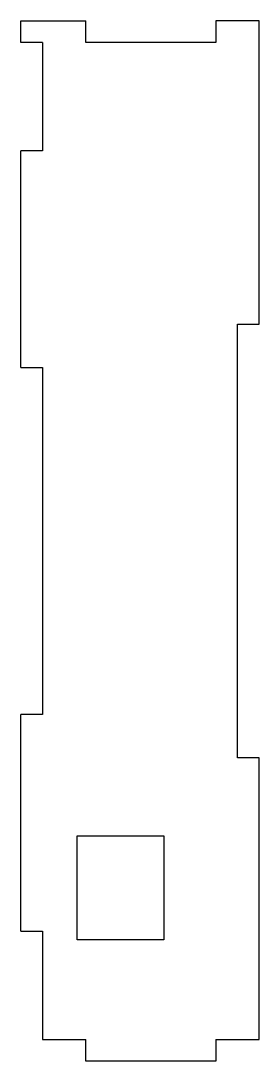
# Model space of a CAD drawing. Extents: x 0 to 55, y -120 to 120.
import ezdxf

# ---------------------------------------------------------------- set-up
doc = ezdxf.new("R2010")
doc.units = 0
doc.layers.get('0').update_dxf_attribs({"linetype": 'continuous'})

# ---------------------------------------------------------------- blocks, each defined once
blk = doc.blocks.new('FACEFEAT')
at = {"color": 0}
for p, q in [((55, 120), (45, 120)), ((45, 120), (45, 115)), ((0, 120), (15, 120)), ((0, 115), (0, 120)), ((15, 115), (15, 120)), ((55, 50), (55, 120)), ((5, 115), (0, 115)), ((5, 115), (5, 90)), ((45, 115), (15, 115)), ((5, 90), (0, 90)), ((0, 40), (0, 90)), ((50, 50), (55, 50)), ((50, -50), (50, 50)), ((0, 40), (5, 40)), ((5, 40), (5, -40)), ((5, -40), (0, -40)), ((0, -90), (0, -40)), ((55, -50), (50, -50)), ((55, -115), (55, -50)), ((13, -92), (13, -68)), ((13, -68), (33, -68)), ((33, -68), (33, -92)), ((0, -90), (5, -90)), ((5, -90), (5, -115)), ((33, -92), (13, -92)), ((5, -115), (15, -115)), ((15, -120), (15, -115)), ((45, -115), (45, -120)), ((45, -115), (55, -115)), ((45, -120), (15, -120))]:
    blk.add_line(p, q, dxfattribs=at)

msp = doc.modelspace()

# ---------------------------------------------------------------- block references
at = {"color": 0}
msp.add_blockref('FACEFEAT', (0, 0), dxfattribs=at)

doc.saveas('drawing.dxf')
